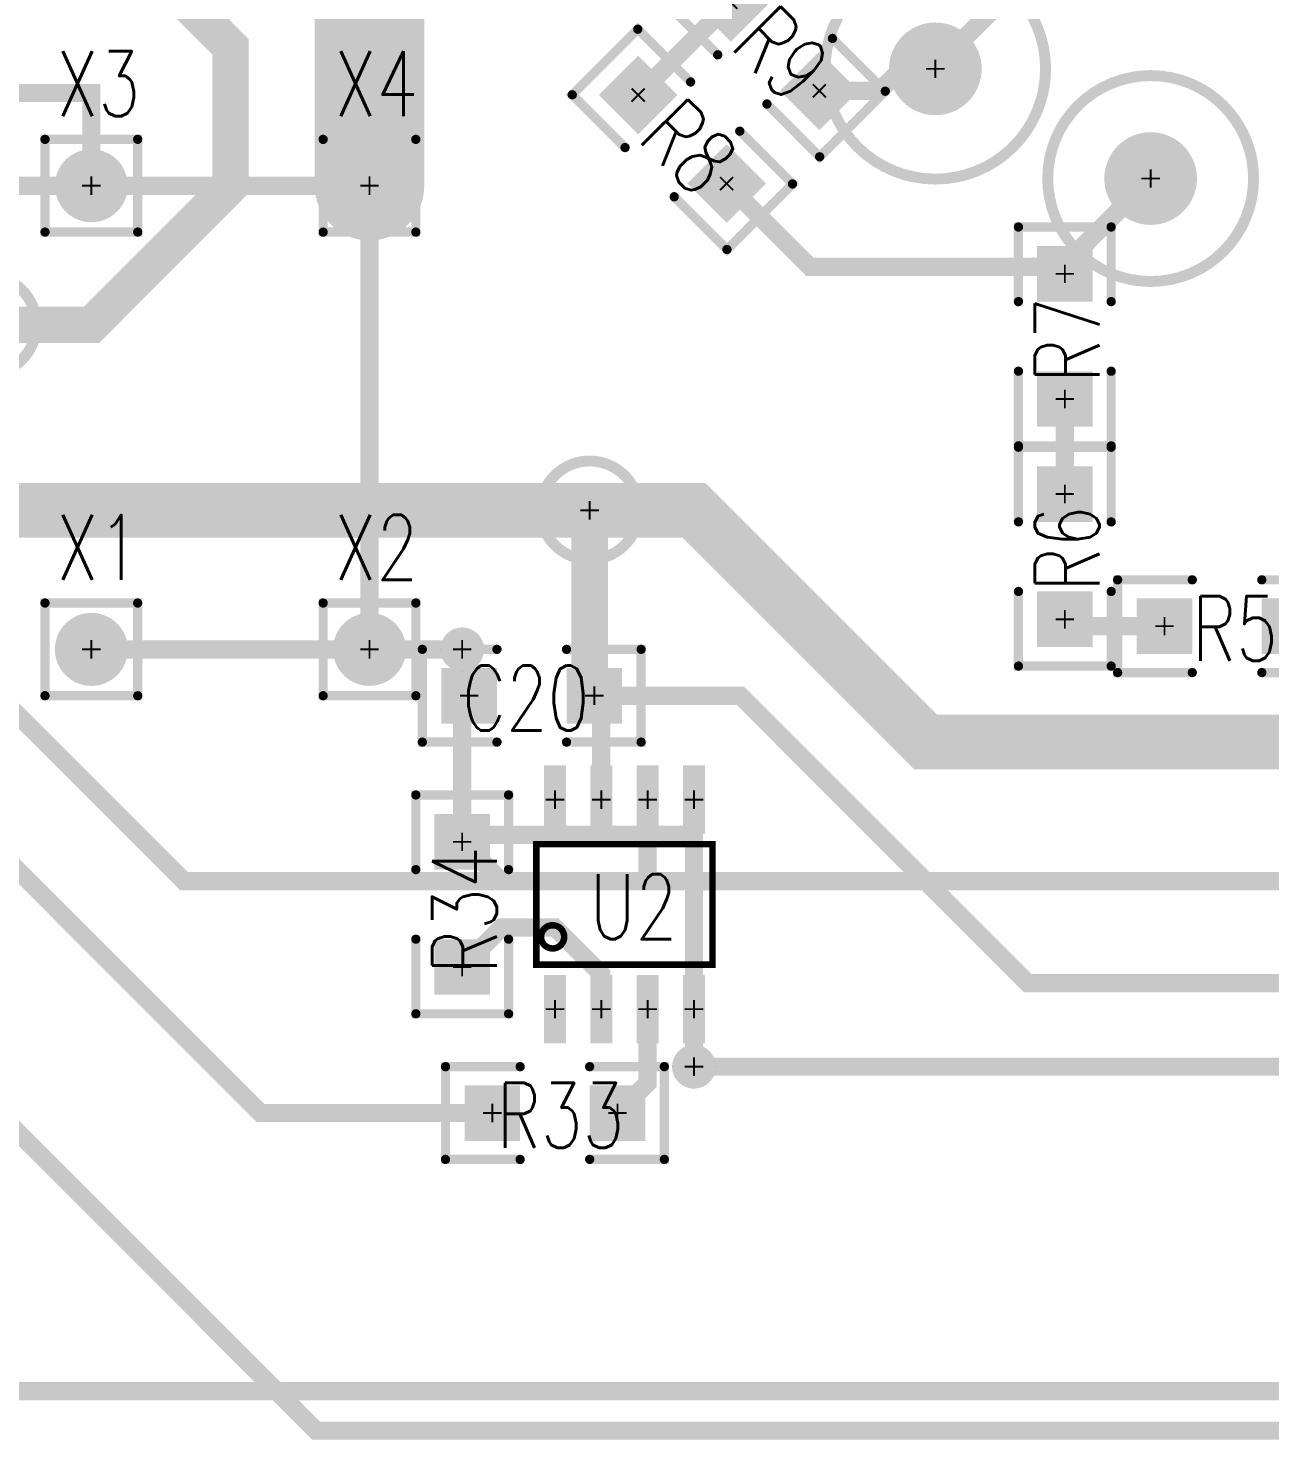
# Model space of a CAD drawing. Extents: x -105 to 180, y -98 to 99.
# Drawn here: x -37.29 to -3.27, y -54.67 to -16.01 of the extents above; entities that cross this region are included whole.
import ezdxf

# ---------------------------------------------------------------- set-up
doc = ezdxf.new("R2010")
doc.units = 0
for name, pattern in [('SIG_1', [2, 1, 1]), ('SIG_21', [2, 1, 1]), ('SIG_34', [2, 1, 1]), ('SIG_35', [2, 1, 1]), ('SIG_36', [2, 1, 1]), ('SIG_4', [2, 1, 1]), ('SIG_5', [2, 1, 1]), ('SIG_50', [2, 1, 1]), ('SIG_51', [2, 1, 1]), ('SIG_52', [2, 1, 1]), ('SIG_53', [2, 1, 1]), ('SIG_59', [2, 1, 1]), ('SIG_6', [2, 1, 1]), ('SIG_61', [2, 1, 1])]:
    doc.linetypes.add(name, pattern=pattern)
for name, color, linetype in [('DRIL_PLTE_THRU_01', 16, 'CONTINUOUS'), ('DRIL_PLTE_THRU_02', 176, 'CONTINUOUS'), ('DRIL_PLTE_THRU_04', 56, 'CONTINUOUS'), ('DRIL_SYMBOL', 5, 'CONTINUOUS'), ('PADS_BOT', 2, 'CONTINUOUS'), ('PADS_INNER', 1, 'CONTINUOUS'), ('PADS_TOP', 1, 'CONTINUOUS'), ('PART_NAME_01', 2, 'CONTINUOUS'), ('PART_TOP_2DLINE_00', 254, 'CONTINUOUS'), ('PART_TOP_2DLINE_01', 254, 'CONTINUOUS'), ('POUR_VIATHERM_04', 2, 'CONTINUOUS'), ('POUR_VOID_04', 2, 'CONTINUOUS'), ('TRACE_01', 1, 'CONTINUOUS'), ('TRACE_02', 5, 'CONTINUOUS'), ('TRACE_04', 2, 'CONTINUOUS'), ('VIAPTS', 1, 'CONTINUOUS')]:
    doc.layers.add(name, color=color, linetype=linetype)
doc.styles.add('W0$254', font='simplex', dxfattribs={"width": 0.75})

# ---------------------------------------------------------------- blocks, each defined once
blk = doc.blocks.new('POUR_VOID_27')
at = {"layer": 'POUR_VOID_04', "const_width": 0.3}
blk.add_lwpolyline([(-526.178, -438.15, 1), (-523.477, -438.15, 1)], format="xyb", close=True, dxfattribs=at)
blk = doc.blocks.new('POUR_VOID_25')
at = {"layer": 'POUR_VOID_04', "const_width": 0.3}
blk.add_lwpolyline([(-518.377, -426.058, 1), (-512.337, -426.058, 1)], format="xyb", close=True, dxfattribs=at)
blk = doc.blocks.new('POUR_VOID_24')
at = {"layer": 'POUR_VOID_04', "const_width": 0.3}
blk.add_lwpolyline([(-512.278, -429.063, 1), (-506.638, -429.063, 1)], format="xyb", close=True, dxfattribs=at)
blk = doc.blocks.new('POUR_VOID_12')
at = {"layer": 'POUR_VOID_04', "const_width": 0.3}
blk.add_lwpolyline([(-542.688, -433.07, 1), (-539.987, -433.07, 1)], format="xyb", close=True, dxfattribs=at)
blk = doc.blocks.new('POUR_OUTLINE_2')
for name in ['POUR_VOID_25', 'POUR_VOID_24', 'POUR_VOID_12', 'POUR_VOID_27']:
    blk.add_blockref(name, (0, 0))
blk = doc.blocks.new('POUR_VIATHERM_31')
at = {"layer": 'POUR_VIATHERM_04'}
for points in [[(-521.97, -452.79), (-521.97, -452.79)], [(-522.57, -453.39), (-522.57, -453.39)], [(-521.37, -453.39), (-521.37, -453.39)], [(-521.97, -453.99), (-521.97, -453.99)]]:
    blk.add_lwpolyline(points, dxfattribs=at)
blk = doc.blocks.new('POUR_VIATHERM_32')
at = {"layer": 'POUR_VIATHERM_04'}
for points in [[(-528.32, -441.36), (-528.32, -441.36)], [(-528.92, -441.96), (-528.92, -441.96)], [(-527.72, -441.96), (-527.72, -441.96)], [(-528.32, -442.56), (-528.32, -442.56)]]:
    blk.add_lwpolyline(points, dxfattribs=at)
blk = doc.blocks.new('POUR_HEADER_1')
for name in ['POUR_OUTLINE_2', 'POUR_VIATHERM_32', 'POUR_VIATHERM_31']:
    blk.add_blockref(name, (541.02, 343.535))
blk = doc.blocks.new('SMOOTH_0$254')
at = {"const_width": 0.127}
blk.add_lwpolyline([(-0.0635, 0, 1), (0.0635, 0, 1)], format="xyb", close=True, dxfattribs=at)
blk = doc.blocks.new('PART_BODY_TOP_1')
at = {"layer": 'PART_TOP_2DLINE_00', "const_width": 0.254}
for points in [[(-0.9525, 1.27), (-2.9972, 1.27), (-2.9972, -1.27), (-0.9525, -1.27)], [(0.9525, 1.27), (2.9972, 1.27), (2.9972, -1.27), (0.9525, -1.27)]]:
    blk.add_lwpolyline(points, dxfattribs=at)
at = {"layer": 'PART_TOP_2DLINE_00'}
for p in [(-2.9972, 1.27), (-0.9525, 1.27), (0.9525, 1.27), (2.9972, 1.27), (-2.9972, -1.27), (-0.9525, -1.27), (0.9525, -1.27), (2.9972, -1.27)]:
    blk.add_blockref('SMOOTH_0$254', p, dxfattribs=at)
blk = doc.blocks.new('DRIL_SYMBOL_0')
at = {"layer": 'DRIL_SYMBOL', "const_width": 0.0508}
for points in [[(-0.254, 0), (0.254, 0)], [(0, -0.254), (0, 0.254)]]:
    blk.add_lwpolyline(points, dxfattribs=at)
blk = doc.blocks.new('DRIL_HOLE_0')
blk.add_lwpolyline([(0, 0, 1), (0, 0, 1)], format="xyb", close=True)
blk.add_blockref('DRIL_SYMBOL_0', (0, 0))
blk = doc.blocks.new('PAD_0')
blk.add_lwpolyline([(0, 0, 1), (0, 0, 1)], format="xyb", close=True)
blk = doc.blocks.new('PAD_1')
at = {"const_width": 1.524}
blk.add_lwpolyline([(-0.762, 0), (0.762, 0)], dxfattribs=at)
blk = doc.blocks.new('STK_TOP_5')
at = {"layer": 'DRIL_PLTE_THRU_01'}
blk.add_blockref('DRIL_HOLE_0', (0, 0), dxfattribs=at)
at = {"layer": 'DRIL_PLTE_THRU_02'}
blk.add_blockref('DRIL_HOLE_0', (0, 0), dxfattribs=at)
at = {"layer": 'DRIL_PLTE_THRU_04'}
blk.add_blockref('DRIL_HOLE_0', (0, 0), dxfattribs=at)
at = {"layer": 'PADS_BOT'}
blk.add_blockref('PAD_0', (0, 0), dxfattribs=at)
at = {"layer": 'PADS_INNER'}
blk.add_blockref('PAD_0', (0, 0), dxfattribs=at)
at = {"layer": 'PADS_TOP'}
blk.add_blockref('PAD_1', (0, 0), dxfattribs=at)
blk = doc.blocks.new('SYM_TOP_2')
for name, p in [('PART_BODY_TOP_1', (0, 0)), ('STK_TOP_5', (-1.7145, 0)), ('STK_TOP_5', (1.7145, 0))]:
    blk.add_blockref(name, p)
blk = doc.blocks.new('PART_TOP_4')
blk.add_blockref('SYM_TOP_2', (0, 0))
at = {"layer": 'PART_NAME_01', "style": 'W0$254', "width": 0.75}
blk.add_text('R8', height=1.778, dxfattribs=at).set_placement((-0.898, -0.898))
blk = doc.blocks.new('PART_TOP_5')
blk.add_blockref('SYM_TOP_2', (0, 0))
at = {"layer": 'PART_NAME_01', "style": 'W0$254', "width": 0.75}
blk.add_text('R9', height=1.778, dxfattribs=at).set_placement((-0.898, -0.898))
blk = doc.blocks.new('SMOOTH_0$1778')
at = {"const_width": 0.0889}
blk.add_lwpolyline([(-0.04445, 0, 1), (0.04445, 0, 1)], format="xyb", close=True, dxfattribs=at)
blk = doc.blocks.new('PART_BODY_TOP_3')
at = {"layer": 'PART_TOP_2DLINE_00', "const_width": 0.178}
blk.add_lwpolyline([(-2.413, -1.651), (2.413, -1.651), (2.413, 1.651), (-2.413, 1.651)], close=True, dxfattribs=at)
at = {"layer": 'PART_TOP_2DLINE_01', "const_width": 0.178}
blk.add_lwpolyline([(-2.286, -0.889, 1), (-1.651, -0.889, 1)], format="xyb", close=True, dxfattribs=at)
at = {"layer": 'PART_TOP_2DLINE_00'}
for p in [(-2.413, 1.651), (2.413, 1.651), (-2.413, -1.651), (2.413, -1.651)]:
    blk.add_blockref('SMOOTH_0$1778', p, dxfattribs=at)
blk = doc.blocks.new('PAD_2')
at = {"const_width": 0.6}
blk.add_lwpolyline([(-0.94, 0), (0.94, 0)], dxfattribs=at)
blk = doc.blocks.new('STK_TOP_46')
at = {"layer": 'DRIL_PLTE_THRU_01'}
blk.add_blockref('DRIL_HOLE_0', (0, 0), dxfattribs=at)
at = {"layer": 'DRIL_PLTE_THRU_02'}
blk.add_blockref('DRIL_HOLE_0', (0, 0), dxfattribs=at)
at = {"layer": 'DRIL_PLTE_THRU_04'}
blk.add_blockref('DRIL_HOLE_0', (0, 0), dxfattribs=at)
at = {"layer": 'PADS_BOT'}
blk.add_blockref('PAD_0', (0, 0), dxfattribs=at)
at = {"layer": 'PADS_INNER'}
blk.add_blockref('PAD_0', (0, 0), dxfattribs=at)
at = {"layer": 'PADS_TOP', "rotation": 90}
blk.add_blockref('PAD_2', (0, 0), dxfattribs=at)
blk = doc.blocks.new('SYM_TOP_4')
for name, p in [('STK_TOP_46', (-1.905, 2.8702)), ('STK_TOP_46', (-0.635, 2.8702)), ('STK_TOP_46', (0.635, 2.8702)), ('STK_TOP_46', (1.905, 2.8702)), ('PART_BODY_TOP_3', (0, 0)), ('STK_TOP_46', (-1.905, -2.8702)), ('STK_TOP_46', (-0.635, -2.8702)), ('STK_TOP_46', (0.635, -2.8702)), ('STK_TOP_46', (1.905, -2.8702))]:
    blk.add_blockref(name, p)
blk = doc.blocks.new('PART_TOP_19')
blk.add_blockref('SYM_TOP_4', (0, 0))
at = {"layer": 'PART_NAME_01', "style": 'W0$254', "width": 0.75}
blk.add_text('U2', height=1.778, dxfattribs=at).set_placement((-0.9525, -0.9525))
blk = doc.blocks.new('PART_TOP_21')
blk.add_blockref('SYM_TOP_2', (0, 0))
at = {"layer": 'PART_NAME_01', "style": 'W0$254', "width": 0.75}
blk.add_text('R33', height=1.778, dxfattribs=at).set_placement((-1.5875, -0.9525))
blk = doc.blocks.new('PART_TOP_22')
blk.add_blockref('SYM_TOP_2', (0, 0))
at = {"layer": 'PART_NAME_01', "style": 'W0$254', "width": 0.75}
blk.add_text('R34', height=1.778, dxfattribs=at).set_placement((-1.905, -0.9525))
blk = doc.blocks.new('PART_TOP_31')
blk.add_blockref('SYM_TOP_2', (0, 0))
at = {"layer": 'PART_NAME_01', "style": 'W0$254', "width": 0.75}
blk.add_text('C20', height=1.778, rotation=180, dxfattribs=at).set_placement((1.905, 0.9525))
blk = doc.blocks.new('PART_TOP_34')
blk.add_blockref('SYM_TOP_2', (0, 0))
at = {"layer": 'PART_NAME_01', "style": 'W0$254', "width": 0.75}
blk.add_text('R6', height=1.778, dxfattribs=at).set_placement((-0.9525, -0.9525))
blk = doc.blocks.new('PART_TOP_41')
blk.add_blockref('SYM_TOP_2', (0, 0))
at = {"layer": 'PART_NAME_01', "style": 'W0$254', "width": 0.75}
blk.add_text('R5', height=1.778, dxfattribs=at).set_placement((-0.9525, -0.9525))
blk = doc.blocks.new('DRIL_SYMBOL_0$8')
at = {"layer": 'DRIL_SYMBOL', "const_width": 0.0508}
for points in [[(-0.254, 0), (0.254, 0)], [(0, -0.254), (0, 0.254)]]:
    blk.add_lwpolyline(points, dxfattribs=at)
blk = doc.blocks.new('DRIL_HOLE_0$8')
at = {"const_width": 0.4}
blk.add_lwpolyline([(-0.2, 0, 1), (0.2, 0, 1)], format="xyb", close=True, dxfattribs=at)
blk.add_blockref('DRIL_SYMBOL_0$8', (0, 0))
blk = doc.blocks.new('PAD_8')
at = {"const_width": 1.27}
blk.add_lwpolyline([(0, -0.635, 1), (0, 0.635, 1)], format="xyb", close=True, dxfattribs=at)
blk = doc.blocks.new('STK_BOT_89')
at = {"layer": 'DRIL_PLTE_THRU_01'}
blk.add_blockref('DRIL_HOLE_0$8', (0, 0), dxfattribs=at)
at = {"layer": 'DRIL_PLTE_THRU_02'}
blk.add_blockref('DRIL_HOLE_0$8', (0, 0), dxfattribs=at)
at = {"layer": 'DRIL_PLTE_THRU_04'}
blk.add_blockref('DRIL_HOLE_0$8', (0, 0), dxfattribs=at)
at = {"layer": 'PADS_BOT'}
blk.add_blockref('PAD_8', (0, 0), dxfattribs=at)
at = {"layer": 'PADS_INNER'}
blk.add_blockref('PAD_8', (0, 0), dxfattribs=at)
at = {"layer": 'PADS_TOP'}
blk.add_blockref('PAD_8', (0, 0), dxfattribs=at)
blk = doc.blocks.new('SYM_BOT_33')
for p in [(12.43694, -17.11798), (6.53849, -20.12339)]:
    blk.add_blockref('STK_BOT_89', p)
blk = doc.blocks.new('PART_BOT_70')
blk.add_blockref('SYM_BOT_33', (0, 0))
blk = doc.blocks.new('PART_BODY_TOP_9')
at = {"layer": 'PART_TOP_2DLINE_00', "const_width": 0.254}
blk.add_lwpolyline([(-1.27, 1.27), (1.27, 1.27), (1.27, -1.27), (-1.27, -1.27)], close=True, dxfattribs=at)
at = {"layer": 'PART_TOP_2DLINE_00'}
for p in [(-1.27, 1.27), (1.27, 1.27), (-1.27, -1.27), (1.27, -1.27)]:
    blk.add_blockref('SMOOTH_0$254', p, dxfattribs=at)
blk = doc.blocks.new('DRIL_SYMBOL_1')
at = {"layer": 'DRIL_SYMBOL', "const_width": 0.0508}
for points in [[(-0.254, 0), (0.254, 0)], [(0, -0.254), (0, 0.254)]]:
    blk.add_lwpolyline(points, dxfattribs=at)
blk = doc.blocks.new('DRIL_HOLE_1')
at = {"const_width": 0.5}
blk.add_lwpolyline([(-0.25, 0, 1), (0.25, 0, 1)], format="xyb", close=True, dxfattribs=at)
blk.add_blockref('DRIL_SYMBOL_1', (0, 0))
blk = doc.blocks.new('PAD_5')
at = {"const_width": 1}
blk.add_lwpolyline([(0, -0.5, 1), (0, 0.5, 1)], format="xyb", close=True, dxfattribs=at)
blk = doc.blocks.new('STK_TOP_38')
at = {"layer": 'DRIL_PLTE_THRU_01'}
blk.add_blockref('DRIL_HOLE_1', (0, 0), dxfattribs=at)
at = {"layer": 'DRIL_PLTE_THRU_02'}
blk.add_blockref('DRIL_HOLE_1', (0, 0), dxfattribs=at)
at = {"layer": 'DRIL_PLTE_THRU_04'}
blk.add_blockref('DRIL_HOLE_1', (0, 0), dxfattribs=at)
at = {"layer": 'PADS_BOT'}
blk.add_blockref('PAD_5', (0, 0), dxfattribs=at)
at = {"layer": 'PADS_INNER'}
blk.add_blockref('PAD_5', (0, 0), dxfattribs=at)
at = {"layer": 'PADS_TOP'}
blk.add_blockref('PAD_5', (0, 0), dxfattribs=at)
blk = doc.blocks.new('SYM_TOP_12')
for name in ['PART_BODY_TOP_9', 'STK_TOP_38']:
    blk.add_blockref(name, (0, 0))
blk = doc.blocks.new('PART_TOP_71')
blk.add_blockref('SYM_TOP_12', (0, 0))
at = {"layer": 'PART_NAME_01', "style": 'W0$254', "width": 0.75}
blk.add_text('X1', height=1.778, dxfattribs=at).set_placement((-0.9525, 1.905))
blk = doc.blocks.new('SYM_TOP_13')
for name in ['PART_BODY_TOP_9', 'STK_TOP_38']:
    blk.add_blockref(name, (0, 0))
blk = doc.blocks.new('PART_TOP_72')
blk.add_blockref('SYM_TOP_13', (0, 0))
at = {"layer": 'PART_NAME_01', "style": 'W0$254', "width": 0.75}
blk.add_text('X2', height=1.778, dxfattribs=at).set_placement((-0.9525, 1.905))
blk = doc.blocks.new('SYM_TOP_14')
for name in ['PART_BODY_TOP_9', 'STK_TOP_38']:
    blk.add_blockref(name, (0, 0))
blk = doc.blocks.new('PART_TOP_96')
blk.add_blockref('SYM_TOP_14', (0, 0))
at = {"layer": 'PART_NAME_01', "style": 'W0$254', "width": 0.75}
blk.add_text('X4', height=1.778, dxfattribs=at).set_placement((-0.9525, 1.905))
blk = doc.blocks.new('PART_TOP_99')
blk.add_blockref('SYM_TOP_14', (0, 0))
at = {"layer": 'PART_NAME_01', "style": 'W0$254', "width": 0.75}
blk.add_text('X3', height=1.778, dxfattribs=at).set_placement((-0.9525, 1.905))
blk = doc.blocks.new('PART_TOP_102')
blk.add_blockref('SYM_TOP_2', (0, 0))
at = {"layer": 'PART_NAME_01', "style": 'W0$254', "width": 0.75}
blk.add_text('R7', height=1.778, dxfattribs=at).set_placement((-1.27, -0.9525))
blk = doc.blocks.new('SMOOTH_1')
at = {"const_width": 0.5}
blk.add_lwpolyline([(-0.25, 0, 1), (0.25, 0, 1)], format="xyb", close=True, dxfattribs=at)
blk = doc.blocks.new('SMOOTH_0$5')
at = {"const_width": 0.25}
blk.add_lwpolyline([(-0.125, 0, 1), (0.125, 0, 1)], format="xyb", close=True, dxfattribs=at)
blk = doc.blocks.new('SMOOTH_1$5')
at = {"const_width": 0.75}
blk.add_lwpolyline([(-0.375, 0, 1), (0.375, 0, 1)], format="xyb", close=True, dxfattribs=at)
blk = doc.blocks.new('SMOOTH_3')
at = {"const_width": 1.5}
blk.add_lwpolyline([(-0.75, 0, 1), (0.75, 0, 1)], format="xyb", close=True, dxfattribs=at)
blk = doc.blocks.new('DRIL_SYMBOL_0$6')
at = {"layer": 'DRIL_SYMBOL', "const_width": 0.0508}
for points in [[(-0.254, 0), (0.254, 0)], [(0, -0.254), (0, 0.254)]]:
    blk.add_lwpolyline(points, dxfattribs=at)
blk = doc.blocks.new('DRIL_HOLE_0$6')
at = {"const_width": 0.3}
blk.add_lwpolyline([(-0.15, 0, 1), (0.15, 0, 1)], format="xyb", close=True, dxfattribs=at)
blk.add_blockref('DRIL_SYMBOL_0$6', (0, 0))
blk = doc.blocks.new('PAD_19')
at = {"const_width": 0.6}
blk.add_lwpolyline([(0, -0.3, 1), (0, 0.3, 1)], format="xyb", close=True, dxfattribs=at)
blk = doc.blocks.new('STK_TOP_22')
at = {"layer": 'DRIL_PLTE_THRU_01'}
blk.add_blockref('DRIL_HOLE_0$6', (0, 0), dxfattribs=at)
at = {"layer": 'DRIL_PLTE_THRU_02'}
blk.add_blockref('DRIL_HOLE_0$6', (0, 0), dxfattribs=at)
at = {"layer": 'DRIL_PLTE_THRU_04'}
blk.add_blockref('DRIL_HOLE_0$6', (0, 0), dxfattribs=at)
at = {"layer": 'PADS_BOT'}
blk.add_blockref('PAD_19', (0, 0), dxfattribs=at)
at = {"layer": 'PADS_INNER'}
blk.add_blockref('PAD_19', (0, 0), dxfattribs=at)
at = {"layer": 'PADS_TOP'}
blk.add_blockref('PAD_19', (0, 0), dxfattribs=at)
blk = doc.blocks.new('SYM_TOP_1')
blk.add_blockref('STK_TOP_22', (0, 0))

msp = doc.modelspace()

# ---------------------------------------------------------------- linework, layer by layer
at = {"layer": 'TRACE_01', "linetype": 'SIG_53', "const_width": 0.5}
for points in [[(-12.43694, -17.11798), (-12.43694, -17.07244), (-9.9695, -14.605)], [(-15.61517, -17.72233), (-13.97, -17.72233), (-13.07517, -16.8275), (-12.43694, -16.8275), (-12.43694, -17.11798)]]:
    msp.add_lwpolyline(points, dxfattribs=at)
at = {"layer": 'TRACE_01', "linetype": 'SIG_52', "const_width": 0.5}
msp.add_lwpolyline([(-20.57983, -17.83767), (-18.03983, -15.29767)], dxfattribs=at)
at = {"layer": 'TRACE_01', "linetype": 'SIG_51', "const_width": 0.5}
for points in [[(-18.15517, -20.26233), (-15.875, -22.5425), (-9.0805, -22.5425), (-8.89, -22.733)], [(-8.89, -22.733), (-8.89, -22.4749), (-6.53849, -20.12339)]]:
    msp.add_lwpolyline(points, dxfattribs=at)
at = {"layer": 'TRACE_01', "linetype": 'SIG_50', "const_width": 0.5}
msp.add_lwpolyline([(-8.89, -26.162), (-8.89, -28.7655)], dxfattribs=at)
at = {"layer": 'TRACE_01', "linetype": 'SIG_59'}
for points, const_width in [([(-39.5605, -27.94), (-39.5605, -29.21), (-21.9075, -29.21)], 1.5), ([(-21.9075, -29.21), (-21.9075, -34.163), (-21.7805, -34.29)], 1), ([(-21.7805, -34.29), (-21.59, -34.4805), (-21.59, -37.1348)], 0.5), ([(-21.7805, -34.29), (-17.78, -34.29), (-9.906, -42.164), (3.8735, -42.164), (6.1595, -44.45)], 0.5)]:
    msp.add_lwpolyline(points, dxfattribs=dict(at, const_width=const_width))
at = {"layer": 'TRACE_01', "linetype": 'SIG_21', "const_width": 0.5}
msp.add_lwpolyline([(-8.89, -32.1945), (-8.6995, -32.385), (-6.1595, -32.385)], dxfattribs=at)
at = {"layer": 'TRACE_01', "linetype": 'SIG_61', "const_width": 0.5}
for points in [[(-25.4, -33.02), (-25.2095, -33.02), (-25.2095, -34.29)], [(-19.05, -44.45), (-19.05, -42.8752)]]:
    msp.add_lwpolyline(points, dxfattribs=at)
at = {"layer": 'TRACE_01', "linetype": 'SIG_6', "const_width": 0.5}
for points in [[(-20.32, -39.37), (-20.32, -37.1348)], [(-25.4, -38.2905), (-24.3205, -39.37), (-20.32, -39.37)]]:
    msp.add_lwpolyline(points, dxfattribs=at)
at = {"layer": 'TRACE_01', "linetype": 'SIG_34', "const_width": 0.5}
msp.add_lwpolyline([(-40.64, -38.5445), (-38.1, -38.5445), (-30.9245, -45.72), (-24.5745, -45.72)], dxfattribs=at)
at = {"layer": 'TRACE_01', "linetype": 'SIG_5', "const_width": 0.5}
msp.add_lwpolyline([(-25.4, -41.7195), (-24.3205, -40.64), (-22.86, -40.64), (-21.59, -41.91), (-21.59, -42.8752)], dxfattribs=at)
at = {"layer": 'TRACE_01', "linetype": 'SIG_4', "const_width": 0.5}
msp.add_lwpolyline([(-21.1455, -45.72), (-20.32, -44.8945), (-20.32, -42.8752)], dxfattribs=at)
at = {"layer": 'TRACE_01', "linetype": 'SIG_35', "const_width": 0.5}
msp.add_lwpolyline([(-45.72, -43.18), (-45.62475, -43.27525), (-40.54475, -43.27525), (-29.4005, -54.4195), (3.175, -54.4195)], dxfattribs=at)
at = {"layer": 'TRACE_02', "linetype": 'SIG_1', "const_width": 1}
msp.add_lwpolyline([(-38.4175, -24.13), (-35.56, -24.13), (-31.75, -20.32), (-31.75, -16.51), (-38.1, -10.16), (-38.1, 17.78), (-34.925, 20.955), (-34.925, 26.67), (-31.75, 29.845), (-31.75, 41.91), (-28.575, 45.085), (-19.3675, 45.085)], dxfattribs=at)
at = {"layer": 'TRACE_02', "linetype": 'SIG_59', "const_width": 1.5}
msp.add_lwpolyline([(12.7, -35.56), (-12.7, -35.56), (-19.05, -29.21), (-21.9075, -29.21)], dxfattribs=at)
at = {"layer": 'TRACE_02', "linetype": 'SIG_36', "const_width": 0.5}
msp.add_lwpolyline([(2.54, -39.37), (-33.02, -39.37), (-39.37, -33.02), (-45.72, -33.02)], dxfattribs=at)
at = {"layer": 'TRACE_04', "linetype": 'SIG_61'}
for points, const_width in [([(-27.94, -20.32), (-27.94, -12.7)], 3), ([(-35.56, -20.32), (-35.56, -17.78), (-38.1, -17.78)], 0.5), ([(-43.18, -20.32), (-35.56, -20.32)], 0.5), ([(-27.94, -20.32), (-35.56, -20.32)], 0.5), ([(-27.94, -33.02), (-27.94, -20.32)], 0.5), ([(-35.56, -33.02), (-27.94, -33.02)], 0.5), ([(-27.94, -33.02), (-25.4, -33.02)], 0.5), ([(-19.05, -44.45), (-19.05, -38.1), (-25.4, -38.1), (-25.4, -33.02)], 0.5), ([(0, -44.45), (-19.05, -44.45)], 0.5), ([(-45.72, -53.34), (0, -53.34), (0, -51.435), (12.065, -51.435)], 0.5)]:
    msp.add_lwpolyline(points, dxfattribs=dict(at, const_width=const_width))

# ---------------------------------------------------------------- block references
at = {"linetype": 'SIG_61'}
msp.add_blockref('POUR_HEADER_1', (-38.1, 65.405), dxfattribs=at)
at = {"xscale": -1}
msp.add_blockref('PART_BOT_70', (0, 0), dxfattribs=at)
for name, p, rotation in [('PART_TOP_5', (-16.8275, -16.51), 315), ('PART_TOP_4', (-19.3675, -19.05), 315), ('PART_TOP_102', (-8.89, -24.4475), 90), ('PART_TOP_34', (-8.89, -30.48), 90), ('PART_TOP_31', (-23.495, -34.29), 180), ('PART_TOP_22', (-25.4, -40.005), 90)]:
    msp.add_blockref(name, p, dxfattribs=dict(rotation=rotation))
for name, p in [('PART_TOP_99', (-35.56, -20.32)), ('PART_TOP_96', (-27.94, -20.32)), ('PART_TOP_71', (-35.56, -33.02)), ('PART_TOP_72', (-27.94, -33.02)), ('PART_TOP_41', (-4.445, -32.385)), ('PART_TOP_19', (-20.955, -40.005)), ('PART_TOP_21', (-22.86, -45.72))]:
    msp.add_blockref(name, p)
at = {"layer": 'TRACE_01'}
for name, p in [('SMOOTH_0$5', (-13.07517, -16.8275)), ('SMOOTH_0$5', (-12.43694, -16.8275)), ('SMOOTH_0$5', (-12.43694, -17.07244)), ('SMOOTH_0$5', (-12.43694, -17.11798)), ('SMOOTH_0$5', (-12.43694, -17.11798)), ('SMOOTH_0$5', (-20.57983, -17.83767)), ('SMOOTH_0$5', (-15.61517, -17.72233)), ('SMOOTH_0$5', (-13.97, -17.72233)), ('SMOOTH_0$5', (-18.15517, -20.26233)), ('SMOOTH_0$5', (-6.53849, -20.12339)), ('SMOOTH_0$5', (-15.875, -22.5425)), ('SMOOTH_0$5', (-9.0805, -22.5425)), ('SMOOTH_0$5', (-8.89, -22.4749)), ('SMOOTH_0$5', (-8.89, -22.733)), ('SMOOTH_0$5', (-8.89, -22.733)), ('SMOOTH_0$5', (-8.89, -26.162)), ('SMOOTH_1$5', (-21.9075, -29.21)), ('SMOOTH_0$5', (-8.89, -28.7655)), ('SMOOTH_1', (-21.9075, -29.21)), ('SMOOTH_0$5', (-8.89, -32.1945)), ('SMOOTH_0$5', (-8.6995, -32.385)), ('SMOOTH_0$5', (-6.1595, -32.385)), ('SMOOTH_0$5', (-25.4, -33.02)), ('SMOOTH_0$5', (-25.2095, -33.02)), ('SMOOTH_1', (-21.9075, -34.163)), ('SMOOTH_1', (-21.7805, -34.29)), ('SMOOTH_0$5', (-25.2095, -34.29)), ('SMOOTH_0$5', (-21.7805, -34.29)), ('SMOOTH_0$5', (-21.7805, -34.29)), ('SMOOTH_0$5', (-21.59, -34.4805)), ('SMOOTH_0$5', (-17.78, -34.29)), ('SMOOTH_0$5', (-21.59, -37.1348)), ('SMOOTH_0$5', (-20.32, -37.1348)), ('SMOOTH_0$5', (-25.4, -38.2905)), ('SMOOTH_0$5', (-24.3205, -39.37)), ('SMOOTH_0$5', (-20.32, -39.37)), ('SMOOTH_0$5', (-20.32, -39.37)), ('SMOOTH_0$5', (-24.3205, -40.64)), ('SMOOTH_0$5', (-22.86, -40.64)), ('SMOOTH_0$5', (-25.4, -41.7195)), ('SMOOTH_0$5', (-21.59, -41.91)), ('SMOOTH_0$5', (-9.906, -42.164)), ('SMOOTH_0$5', (-21.59, -42.8752)), ('SMOOTH_0$5', (-20.32, -42.8752)), ('SMOOTH_0$5', (-19.05, -42.8752)), ('SMOOTH_0$5', (-19.05, -44.45)), ('SMOOTH_0$5', (-20.32, -44.8945)), ('SMOOTH_0$5', (-30.9245, -45.72)), ('SMOOTH_0$5', (-24.5745, -45.72)), ('SMOOTH_0$5', (-21.1455, -45.72)), ('SMOOTH_0$5', (-29.4005, -54.4195))]:
    msp.add_blockref(name, p, dxfattribs=at)
at = {"layer": 'TRACE_02'}
for name, p in [('SMOOTH_1', (-31.75, -16.51)), ('SMOOTH_1', (-31.75, -20.32)), ('SMOOTH_1', (-35.56, -24.13)), ('SMOOTH_1$5', (-21.9075, -29.21)), ('SMOOTH_1$5', (-19.05, -29.21)), ('SMOOTH_1$5', (-12.7, -35.56)), ('SMOOTH_0$5', (-33.02, -39.37))]:
    msp.add_blockref(name, p, dxfattribs=at)
at = {"layer": 'TRACE_04'}
for name, p in [('SMOOTH_0$5', (-35.56, -17.78)), ('SMOOTH_3', (-27.94, -20.32)), ('SMOOTH_0$5', (-35.56, -20.32)), ('SMOOTH_0$5', (-35.56, -20.32)), ('SMOOTH_0$5', (-35.56, -20.32)), ('SMOOTH_0$5', (-27.94, -20.32)), ('SMOOTH_0$5', (-27.94, -20.32)), ('SMOOTH_0$5', (-35.56, -33.02)), ('SMOOTH_0$5', (-27.94, -33.02)), ('SMOOTH_0$5', (-27.94, -33.02)), ('SMOOTH_0$5', (-27.94, -33.02)), ('SMOOTH_0$5', (-25.4, -33.02)), ('SMOOTH_0$5', (-25.4, -33.02)), ('SMOOTH_0$5', (-25.4, -38.1)), ('SMOOTH_0$5', (-19.05, -38.1)), ('SMOOTH_0$5', (-19.05, -44.45)), ('SMOOTH_0$5', (-19.05, -44.45))]:
    msp.add_blockref(name, p, dxfattribs=at)
at = {"layer": 'VIAPTS', "linetype": 'SIG_59'}
msp.add_blockref('SYM_TOP_1', (-21.9075, -29.21), dxfattribs=at)
at = {"layer": 'VIAPTS', "linetype": 'SIG_61'}
for p in [(-25.4, -33.02), (-19.05, -44.45)]:
    msp.add_blockref('SYM_TOP_1', p, dxfattribs=at)

doc.saveas('drawing.dxf')
